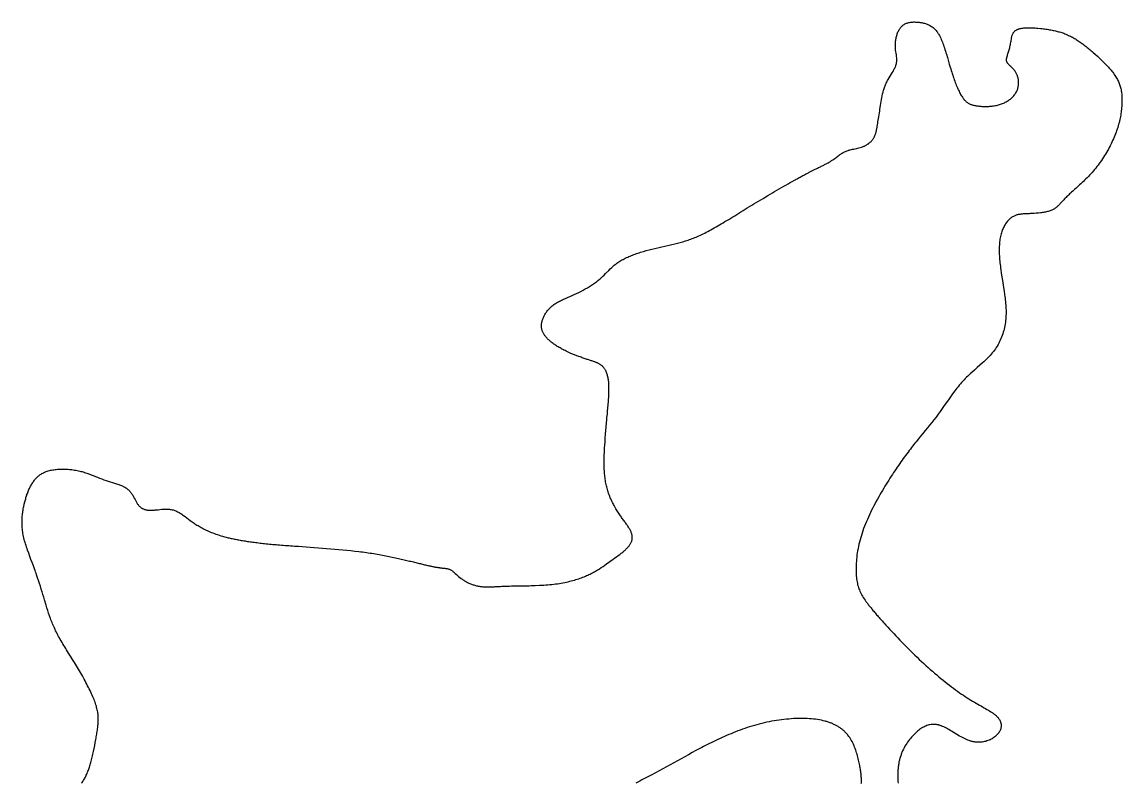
# Model space of a CAD drawing. Header units: millimetres. Extents: x -337 to 2244, y 515 to 3841.
# Drawn here: x -253 to 2151, y 2178 to 3841 of the extents above; entities that cross this region are included whole.
import ezdxf

# ---------------------------------------------------------------- set-up
doc = ezdxf.new("R2010")
doc.units = ezdxf.units.MM
doc.layers.add('194', color=7, linetype='Continuous')

msp = doc.modelspace()

# ---------------------------------------------------------------- linework, layer by layer
at = {"layer": '194', "elevation": 194}
for points in [[(-122.7, 2177.6), (-121.3, 2179.4), (-119.9, 2181.3), (-118.6, 2183.2), (-117.4, 2185.1), (-116.2, 2187.1), (-115.1, 2189), (-114, 2191), (-113, 2193), (-112, 2195), (-111, 2197.1), (-110.1, 2199.2), (-109.2, 2201.4), (-108.4, 2203.6), (-107.5, 2205.8), (-106.7, 2208.1), (-105.9, 2210.5), (-105.2, 2212.9), (-104.4, 2215.4), (-103.7, 2217.9), (-102.9, 2220.5), (-102.2, 2223.2), (-101.5, 2226), (-100.7, 2228.9), (-100, 2231.8), (-99.3, 2234.8), (-98.5, 2237.8), (-97.8, 2240.9), (-96.4, 2247.2), (-95.1, 2253.5), (-93.7, 2260), (-92.5, 2266.4), (-91.3, 2272.8), (-90.7, 2275.9), (-90.2, 2279), (-89.7, 2282.1), (-89.2, 2285.1), (-88.7, 2288), (-88.3, 2290.9), (-87.9, 2293.8), (-87.5, 2296.5), (-87.2, 2299.2), (-86.8, 2301.8), (-86.6, 2304.3), (-86.3, 2306.8), (-86.1, 2309.3), (-86, 2311.7), (-85.9, 2314.1), (-85.8, 2316.5), (-85.8, 2318.9), (-85.9, 2321.2), (-86, 2323.6), (-86.2, 2325.9), (-86.4, 2328.3), (-86.8, 2330.7), (-87.1, 2333.1), (-87.6, 2335.6), (-88.1, 2338.1), (-88.7, 2340.6), (-89.4, 2343.2), (-90.1, 2345.9), (-91, 2348.7), (-91.9, 2351.5), (-92.9, 2354.4), (-94, 2357.4), (-95.2, 2360.4), (-96.5, 2363.6), (-97.8, 2366.7), (-99.3, 2370), (-100.7, 2373.3), (-102.3, 2376.7), (-103.9, 2380.1), (-105.6, 2383.6), (-107.3, 2387.1), (-109.1, 2390.6), (-110.9, 2394.2), (-112.8, 2397.7), (-114.7, 2401.4), (-116.7, 2405), (-120.7, 2412.3), (-124.9, 2419.6), (-129.1, 2426.8), (-133.4, 2434), (-137.8, 2441.2), (-142.1, 2448.2), (-146.5, 2455.2), (-150.8, 2462), (-155, 2468.8), (-157.1, 2472.2), (-159.2, 2475.5), (-161.2, 2478.9), (-163.2, 2482.2), (-165.1, 2485.4), (-167, 2488.7), (-168.9, 2491.9), (-170.7, 2495.1), (-172.5, 2498.3), (-174.2, 2501.5), (-175.8, 2504.6), (-177.4, 2507.7), (-179, 2510.8), (-180.4, 2513.9), (-181.8, 2516.9), (-183.2, 2520), (-184.5, 2523), (-185.7, 2525.9), (-186.9, 2528.9), (-188.1, 2531.9), (-189.2, 2534.8), (-190.3, 2537.8), (-192.4, 2543.6), (-194.3, 2549.4), (-196.2, 2555.2), (-198, 2561), (-199.8, 2566.8), (-203.2, 2578.4), (-205, 2584.3), (-206.7, 2590.2), (-208.5, 2596.1), (-210.4, 2602.1), (-212.3, 2608.2), (-214.3, 2614.3), (-216.3, 2620.5), (-218.4, 2626.8), (-220.6, 2633.2), (-221.7, 2636.4), (-222.9, 2639.7), (-224, 2642.9), (-225.2, 2646.2), (-227.7, 2652.9), (-230.3, 2659.7), (-232.9, 2666.5), (-235.4, 2673.4), (-237.9, 2680.2), (-240.3, 2687.1), (-241.5, 2690.5), (-242.6, 2693.9), (-243.7, 2697.3), (-244.8, 2700.7), (-245.8, 2704), (-246.7, 2707.3), (-247.6, 2710.6), (-248.4, 2713.9), (-249.1, 2717.2), (-249.8, 2720.4), (-250.4, 2723.5), (-250.9, 2726.7), (-251.3, 2729.7), (-251.7, 2732.8), (-252, 2735.8), (-252.2, 2738.8), (-252.4, 2741.7), (-252.5, 2744.7), (-252.5, 2747.5), (-252.5, 2750.4), (-252.4, 2753.2), (-252.3, 2756), (-252.1, 2758.8), (-251.9, 2761.5), (-251.6, 2764.2), (-251.3, 2766.9), (-251, 2769.5), (-250.6, 2772.1), (-250.1, 2774.7), (-249.7, 2777.3), (-249.2, 2779.9), (-248.7, 2782.4), (-247.6, 2787.4), (-246.4, 2792.3), (-245.2, 2797.1), (-244.5, 2799.5), (-243.8, 2801.8), (-243.1, 2804.1), (-242.3, 2806.4), (-241.6, 2808.6), (-240.8, 2810.9), (-240, 2813.1), (-239.1, 2815.2), (-238.3, 2817.3), (-237.4, 2819.4), (-236.4, 2821.5), (-235.5, 2823.5), (-234.5, 2825.4), (-233.5, 2827.4), (-232.5, 2829.3), (-231.4, 2831.1), (-230.3, 2832.9), (-229.2, 2834.7), (-228, 2836.4), (-226.8, 2838), (-225.5, 2839.7), (-224.3, 2841.2), (-223, 2842.8), (-221.6, 2844.2), (-220.2, 2845.7), (-218.8, 2847), (-217.3, 2848.4), (-215.7, 2849.7), (-214.1, 2850.9), (-212.5, 2852.1), (-210.8, 2853.2), (-209.1, 2854.3), (-207.2, 2855.3), (-205.4, 2856.2), (-203.4, 2857.2), (-201.4, 2858), (-199.4, 2858.8), (-197.2, 2859.6), (-195, 2860.3), (-192.8, 2860.9), (-190.4, 2861.5), (-188, 2862), (-185.5, 2862.5), (-182.9, 2862.9), (-180.3, 2863.2), (-177.6, 2863.5), (-174.9, 2863.8), (-172.2, 2864), (-169.3, 2864.1), (-166.5, 2864.2), (-163.7, 2864.2), (-160.8, 2864.2), (-157.9, 2864.1), (-155, 2864), (-152, 2863.8), (-149.1, 2863.6), (-146.2, 2863.3), (-143.3, 2863), (-140.4, 2862.6), (-137.6, 2862.2), (-134.7, 2861.7), (-131.9, 2861.2), (-129.2, 2860.6), (-126.5, 2860), (-123.8, 2859.3), (-121.2, 2858.6), (-118.6, 2857.9), (-116, 2857.1), (-113.5, 2856.3), (-111, 2855.5), (-108.6, 2854.6), (-106.2, 2853.8), (-101.4, 2851.9), (-96.7, 2850.1), (-92.1, 2848.2), (-87.5, 2846.3), (-82.9, 2844.4), (-78.3, 2842.6), (-73.7, 2840.9), (-69, 2839.3), (-64.3, 2837.8), (-59.6, 2836.3), (-54.9, 2834.9), (-50.3, 2833.5), (-45.7, 2832.1), (-43.5, 2831.3), (-41.3, 2830.6), (-39.2, 2829.8), (-37.1, 2829), (-35.1, 2828.2), (-33.1, 2827.3), (-31.2, 2826.4), (-29.3, 2825.4), (-27.5, 2824.4), (-25.8, 2823.4), (-24.1, 2822.2), (-22.6, 2821.1), (-21.1, 2819.8), (-19.7, 2818.6), (-18.4, 2817.2), (-17.1, 2815.8), (-15.9, 2814.4), (-14.8, 2813), (-13.7, 2811.5), (-12.7, 2810), (-11.7, 2808.4), (-10.7, 2806.9), (-9, 2803.8), (-7.3, 2800.7), (-5.6, 2797.6), (-4, 2794.7), (-3.2, 2793.2), (-2.4, 2791.8), (-1.6, 2790.5), (-0.8, 2789.2), (0.1, 2787.9), (1, 2786.7), (1.9, 2785.6), (2.9, 2784.5), (3.8, 2783.4), (4.8, 2782.4), (5.9, 2781.5), (6.9, 2780.6), (8, 2779.8), (9.2, 2779), (10.4, 2778.3), (11.6, 2777.7), (12.8, 2777.1), (14.1, 2776.5), (15.4, 2776), (16.8, 2775.6), (18.2, 2775.2), (19.7, 2774.9), (21.1, 2774.6), (22.7, 2774.4), (24.3, 2774.2), (25.9, 2774.1), (27.6, 2774.1), (29.3, 2774.1), (31.1, 2774.2), (32.9, 2774.3), (34.8, 2774.4), (36.7, 2774.6), (38.7, 2774.8), (40.6, 2775), (44.7, 2775.4), (48.8, 2775.9), (53, 2776.3), (57.2, 2776.6), (59.3, 2776.7), (61.4, 2776.8), (63.5, 2776.8), (65.6, 2776.7), (67.6, 2776.6), (69.7, 2776.4), (71.7, 2776.2), (73.7, 2775.8), (75.7, 2775.4), (77.7, 2774.8), (79.6, 2774.2), (81.6, 2773.5), (83.5, 2772.8), (85.3, 2771.9), (87.2, 2771), (89.1, 2770.1), (90.9, 2769), (92.8, 2767.9), (94.6, 2766.8), (96.4, 2765.6), (98.3, 2764.4), (100.1, 2763.1), (103.8, 2760.5), (107.5, 2757.7), (111.3, 2754.9), (115.2, 2752), (119.2, 2749.1), (121.2, 2747.7), (123.3, 2746.2), (125.4, 2744.8), (127.6, 2743.4), (129.8, 2742), (132, 2740.6), (134.3, 2739.2), (136.7, 2737.8), (139.1, 2736.4), (141.6, 2735), (144.1, 2733.7), (146.8, 2732.3), (149.5, 2731), (152.3, 2729.7), (155.2, 2728.4), (158.2, 2727.1), (161.2, 2725.8), (164.4, 2724.6), (167.7, 2723.3), (171.1, 2722.1), (174.5, 2720.9), (178.2, 2719.8), (181.9, 2718.6), (185.7, 2717.5), (189.7, 2716.4), (193.8, 2715.3), (195.9, 2714.8), (198.1, 2714.3), (200.2, 2713.8), (202.4, 2713.3), (204.7, 2712.7), (207, 2712.2), (209.3, 2711.7), (211.6, 2711.3), (214, 2710.8), (216.5, 2710.3), (219, 2709.8), (221.5, 2709.4), (224, 2708.9), (226.6, 2708.4), (229.3, 2708), (231.9, 2707.5), (234.7, 2707.1), (237.4, 2706.7), (240.2, 2706.2), (243.1, 2705.8), (246, 2705.4), (248.9, 2705), (251.9, 2704.6), (255, 2704.2), (258, 2703.8), (261.2, 2703.4), (264.3, 2703), (267.6, 2702.6), (270.9, 2702.2), (274.2, 2701.9), (277.6, 2701.5), (281, 2701.1), (284.5, 2700.8), (288, 2700.4), (291.6, 2700.1), (295.2, 2699.7), (298.9, 2699.4), (302.6, 2699.1), (306.4, 2698.7), (310.3, 2698.4), (314.2, 2698.1), (318.1, 2697.8), (322.1, 2697.5), (326.2, 2697.2), (330.2, 2696.9), (334.4, 2696.6), (338.5, 2696.3), (342.7, 2696), (351.2, 2695.4), (359.8, 2694.8), (368.5, 2694.2), (377.3, 2693.6), (386.1, 2692.9), (395, 2692.3), (412.9, 2690.9), (421.9, 2690.2), (430.9, 2689.5), (439.8, 2688.7), (448.6, 2687.9), (457.4, 2687), (466.2, 2686.1), (474.8, 2685.1), (483.3, 2684.1), (487.5, 2683.6), (491.7, 2683), (495.8, 2682.5), (499.9, 2681.9), (504, 2681.3), (508, 2680.7), (512, 2680.1), (515.9, 2679.5), (519.8, 2678.8), (523.7, 2678.2), (527.5, 2677.5), (531.2, 2676.8), (535, 2676.1), (538.6, 2675.4), (542.3, 2674.7), (545.9, 2674), (549.4, 2673.3), (552.9, 2672.6), (556.4, 2671.9), (559.8, 2671.2), (563.2, 2670.4), (566.5, 2669.7), (569.7, 2669), (573, 2668.3), (576.1, 2667.5), (579.3, 2666.8), (582.3, 2666.1), (585.4, 2665.4), (588.4, 2664.7), (591.3, 2664), (594.2, 2663.3), (597, 2662.6), (599.8, 2661.9), (602.5, 2661.2), (605.2, 2660.6), (607.8, 2659.9), (610.4, 2659.3), (612.9, 2658.7), (615.4, 2658.1), (617.8, 2657.5), (620.1, 2656.9), (622.4, 2656.3), (624.7, 2655.8), (626.9, 2655.2), (629, 2654.7), (631.1, 2654.2), (633.1, 2653.8), (635.1, 2653.3), (637, 2652.9), (638.9, 2652.5), (640.7, 2652.1), (642.4, 2651.7), (644.1, 2651.4), (645.8, 2651.1), (647.4, 2650.8), (648.9, 2650.5), (650.4, 2650.2), (651.8, 2650), (653.2, 2649.8), (654.6, 2649.5), (655.9, 2649.3), (657.1, 2649.2), (658.3, 2649), (659.5, 2648.8), (660.7, 2648.7), (661.8, 2648.5), (662.8, 2648.4), (663.9, 2648.3), (665.8, 2648), (667.7, 2647.8), (669.4, 2647.6), (671, 2647.4), (672.5, 2647.2), (673.9, 2647), (675.2, 2646.8), (676.5, 2646.6), (677.7, 2646.3), (678.9, 2646), (680, 2645.7), (681.1, 2645.3), (682.2, 2644.8), (683.3, 2644.3), (684.4, 2643.7), (685.4, 2643.1), (686.5, 2642.4), (687.6, 2641.6), (688.7, 2640.8), (689.8, 2639.9), (690.9, 2639), (692, 2638.1), (694.2, 2636.1), (696.6, 2634), (699, 2631.9), (701.4, 2629.7), (704, 2627.5), (706.7, 2625.3), (708.1, 2624.3), (709.6, 2623.2), (711, 2622.2), (712.5, 2621.2), (714.1, 2620.2), (715.7, 2619.3), (717.3, 2618.4), (718.9, 2617.5), (720.6, 2616.6), (722.3, 2615.8), (724, 2615), (725.7, 2614.2), (727.5, 2613.5), (729.3, 2612.8), (731.1, 2612.1), (733, 2611.5), (734.9, 2610.9), (736.7, 2610.4), (738.6, 2609.9), (740.6, 2609.4), (742.5, 2608.9), (744.4, 2608.5), (746.4, 2608.2), (748.4, 2607.9), (750.4, 2607.6), (752.4, 2607.4), (754.4, 2607.2), (756.4, 2607), (758.4, 2606.9), (760.5, 2606.8), (762.6, 2606.8), (764.8, 2606.8), (767, 2606.8), (769.2, 2606.8), (771.6, 2606.9), (773.9, 2607), (776.4, 2607.1), (778.9, 2607.2), (781.5, 2607.3), (784.1, 2607.4), (786.9, 2607.6), (789.8, 2607.7), (792.7, 2607.8), (795.8, 2608), (799, 2608.1), (802.3, 2608.2), (805.7, 2608.4), (809.2, 2608.5), (812.9, 2608.6), (816.7, 2608.7), (820.6, 2608.8), (824.7, 2608.8), (828.8, 2608.9), (833, 2609), (837.3, 2609), (841.7, 2609.1), (846.2, 2609.2), (850.6, 2609.3), (855.2, 2609.4), (859.7, 2609.5), (868.9, 2609.8), (878.1, 2610.2), (882.7, 2610.5), (887.2, 2610.7), (891.7, 2611), (896.2, 2611.4), (900.6, 2611.8), (905, 2612.2), (909.2, 2612.6), (913.4, 2613.2), (917.5, 2613.7), (921.6, 2614.3), (925.5, 2615), (929.4, 2615.7), (933.1, 2616.4), (936.9, 2617.2), (940.5, 2618), (944, 2618.9), (947.5, 2619.7), (950.9, 2620.6), (954.2, 2621.6), (957.5, 2622.6), (960.6, 2623.6), (963.8, 2624.6), (966.8, 2625.7), (969.8, 2626.8), (972.7, 2627.9), (975.5, 2629), (978.3, 2630.1), (981, 2631.3), (983.6, 2632.5), (986.2, 2633.7), (988.7, 2634.9), (991.2, 2636.1), (993.6, 2637.4), (995.9, 2638.6), (998.2, 2639.9), (1000.4, 2641.1), (1002.6, 2642.4), (1004.8, 2643.7), (1006.9, 2645), (1009, 2646.3), (1013.1, 2648.9), (1017, 2651.6), (1020.8, 2654.2), (1024.6, 2656.9), (1032, 2662.1), (1039.3, 2667.4), (1043, 2669.9), (1046.5, 2672.5), (1050, 2675.1), (1053.4, 2677.6), (1056.7, 2680.2), (1058.3, 2681.4), (1059.9, 2682.7), (1061.4, 2684), (1062.9, 2685.2), (1064.3, 2686.5), (1065.7, 2687.7), (1067, 2689), (1068.3, 2690.3), (1069.5, 2691.5), (1070.7, 2692.8), (1071.8, 2694), (1072.9, 2695.3), (1073.9, 2696.6), (1074.8, 2697.8), (1075.7, 2699.1), (1076.5, 2700.4), (1077.2, 2701.6), (1077.9, 2702.9), (1078.5, 2704.2), (1079, 2705.5), (1079.5, 2706.7), (1079.9, 2708), (1080.2, 2709.3), (1080.5, 2710.6), (1080.7, 2712), (1080.8, 2713.3), (1080.9, 2714.6), (1080.9, 2715.9), (1080.8, 2717.3), (1080.6, 2718.6), (1080.4, 2720), (1080.1, 2721.4), (1079.7, 2722.8), (1079.3, 2724.2), (1078.7, 2725.6), (1078.1, 2727), (1077.5, 2728.5), (1076.8, 2729.9), (1076, 2731.4), (1075.1, 2732.9), (1074.2, 2734.4), (1073.3, 2735.9), (1072.3, 2737.5), (1071.2, 2739.1), (1070.2, 2740.7), (1069, 2742.3), (1067.9, 2744), (1066.7, 2745.7), (1065.4, 2747.4), (1064.2, 2749.2), (1062.9, 2750.9), (1061.6, 2752.8), (1060.3, 2754.6), (1058.9, 2756.5), (1057.6, 2758.4), (1056.2, 2760.4), (1054.9, 2762.4), (1053.5, 2764.4), (1052.1, 2766.5), (1050.7, 2768.6), (1049.3, 2770.8), (1048, 2773), (1045.2, 2777.4), (1042.6, 2782), (1041.3, 2784.4), (1040, 2786.7), (1038.7, 2789.1), (1037.5, 2791.5), (1036.3, 2794), (1035.1, 2796.5), (1033.9, 2799), (1032.8, 2801.5), (1031.8, 2804), (1030.7, 2806.6), (1029.8, 2809.2), (1028.8, 2811.8), (1027.9, 2814.4), (1027.1, 2817), (1026.3, 2819.7), (1025.6, 2822.4), (1024.9, 2825.1), (1024.2, 2827.8), (1023.6, 2830.6), (1023.1, 2833.4), (1022.5, 2836.3), (1022.1, 2839.1), (1021.6, 2842.1), (1021.3, 2845), (1020.9, 2848), (1020.6, 2851.1), (1020.3, 2854.2), (1020.1, 2857.3), (1019.9, 2860.5), (1019.7, 2863.8), (1019.6, 2867.1), (1019.5, 2870.5), (1019.5, 2873.9), (1019.4, 2877.4), (1019.4, 2881), (1019.5, 2884.6), (1019.5, 2888.3), (1019.6, 2892), (1019.7, 2895.9), (1019.9, 2899.7), (1020, 2903.6), (1020.2, 2907.6), (1020.4, 2911.6), (1020.6, 2915.6), (1021.2, 2923.7), (1021.7, 2931.9), (1022.3, 2940.2), (1023, 2948.4), (1023.7, 2956.6), (1024.4, 2964.8), (1025.2, 2972.8), (1025.5, 2976.7), (1025.9, 2980.7), (1026.3, 2984.5), (1026.6, 2988.4), (1027, 2992.2), (1027.3, 2995.9), (1027.6, 2999.6), (1027.9, 3003.2), (1028.2, 3006.8), (1028.5, 3010.3), (1028.8, 3013.8), (1029, 3017.2), (1029.2, 3020.5), (1029.4, 3023.8), (1029.6, 3027), (1029.7, 3030.2), (1029.8, 3033.2), (1029.9, 3036.2), (1029.9, 3039.2), (1029.9, 3042), (1029.9, 3044.8), (1029.8, 3047.5), (1029.6, 3050.1), (1029.5, 3052.6), (1029.2, 3055), (1029, 3057.4), (1028.7, 3059.6), (1028.3, 3061.8), (1027.9, 3063.9), (1027.5, 3066), (1027, 3067.9), (1026.5, 3069.8), (1026, 3071.6), (1025.4, 3073.3), (1024.8, 3075), (1024.1, 3076.6), (1023.4, 3078.1), (1022.7, 3079.6), (1021.9, 3081), (1021.1, 3082.3), (1020.3, 3083.6), (1019.5, 3084.8), (1018.6, 3085.9), (1017.7, 3087), (1016.7, 3088), (1015.8, 3089), (1014.8, 3089.9), (1013.8, 3090.7), (1012.8, 3091.6), (1011.7, 3092.3), (1010.6, 3093.1), (1009.4, 3093.8), (1008.3, 3094.4), (1007.1, 3095.1), (1005.8, 3095.7), (1004.6, 3096.2), (1003.2, 3096.8), (1001.9, 3097.4), (1000.5, 3097.9), (999, 3098.4), (997.5, 3099), (996, 3099.5), (994.4, 3100), (992.7, 3100.5), (991, 3101.1), (989.3, 3101.6), (987.5, 3102.2), (985.6, 3102.8), (983.7, 3103.4), (981.7, 3104.1), (979.7, 3104.8), (977.6, 3105.5), (975.5, 3106.2), (973.3, 3106.9), (971.1, 3107.7), (968.8, 3108.5), (966.6, 3109.3), (964.3, 3110.2), (959.6, 3111.9), (954.9, 3113.8), (950.1, 3115.7), (945.4, 3117.8), (940.7, 3119.8), (936.1, 3122), (933.8, 3123.1), (931.6, 3124.2), (929.4, 3125.4), (927.2, 3126.5), (925.1, 3127.7), (923, 3128.9), (920.9, 3130.1), (918.9, 3131.3), (916.9, 3132.5), (915, 3133.7), (913.1, 3135), (911.3, 3136.2), (909.5, 3137.5), (907.8, 3138.8), (906.1, 3140), (904.4, 3141.3), (902.8, 3142.6), (901.3, 3143.9), (899.8, 3145.2), (898.4, 3146.5), (897, 3147.8), (895.7, 3149.1), (894.5, 3150.4), (893.3, 3151.7), (892.1, 3153), (891.1, 3154.4), (890, 3155.7), (889.1, 3157), (888.2, 3158.3), (887.4, 3159.6), (886.6, 3161), (885.9, 3162.3), (885.3, 3163.6), (884.7, 3165), (884.2, 3166.4), (883.8, 3167.7), (883.4, 3169.1), (883, 3170.5), (882.8, 3171.9), (882.6, 3173.4), (882.5, 3174.8), (882.4, 3176.3), (882.4, 3177.8), (882.5, 3179.3), (882.6, 3180.8), (882.8, 3182.4), (883, 3183.9), (883.3, 3185.5), (883.7, 3187.2), (884.2, 3188.8), (884.7, 3190.5), (885.2, 3192.1), (885.9, 3193.8), (886.6, 3195.5), (887.3, 3197.2), (888.1, 3198.9), (889, 3200.6), (890, 3202.3), (891, 3204), (892.1, 3205.7), (893.2, 3207.4), (894.4, 3209), (895.6, 3210.6), (897, 3212.2), (898.3, 3213.8), (899.8, 3215.4), (901.3, 3216.9), (902.8, 3218.4), (904.5, 3219.8), (906.1, 3221.2), (907.9, 3222.6), (909.7, 3223.9), (911.5, 3225.1), (913.4, 3226.4), (915.4, 3227.6), (917.4, 3228.8), (919.4, 3229.9), (921.5, 3231), (923.7, 3232.1), (925.8, 3233.2), (928, 3234.2), (930.3, 3235.3), (934.9, 3237.3), (939.5, 3239.4), (944.3, 3241.5), (949.1, 3243.6), (953.9, 3245.7), (958.8, 3248), (963.7, 3250.3), (968.6, 3252.7), (973.4, 3255.3), (978.2, 3257.9), (982.9, 3260.6), (987.5, 3263.4), (989.8, 3264.8), (992, 3266.3), (994.2, 3267.7), (996.4, 3269.2), (998.5, 3270.7), (1000.6, 3272.3), (1002.7, 3273.8), (1004.7, 3275.4), (1006.7, 3276.9), (1008.6, 3278.5), (1010.5, 3280.2), (1012.3, 3281.8), (1014.1, 3283.4), (1015.9, 3285.1), (1019.3, 3288.4), (1022.6, 3291.7), (1029.2, 3298.4), (1032.6, 3301.7), (1036, 3305), (1037.8, 3306.6), (1039.6, 3308.2), (1041.5, 3309.7), (1043.4, 3311.3), (1045.3, 3312.8), (1047.3, 3314.3), (1049.4, 3315.7), (1051.5, 3317.2), (1053.7, 3318.6), (1056, 3320), (1058.3, 3321.3), (1060.7, 3322.6), (1063.1, 3323.9), (1065.6, 3325.2), (1068.2, 3326.4), (1070.8, 3327.6), (1073.4, 3328.8), (1076.1, 3329.9), (1078.9, 3331), (1081.6, 3332.1), (1084.5, 3333.2), (1087.3, 3334.3), (1090.2, 3335.3), (1093.1, 3336.3), (1096.1, 3337.2), (1099.1, 3338.2), (1105.1, 3340), (1111.2, 3341.7), (1117.4, 3343.3), (1123.6, 3344.9), (1129.8, 3346.4), (1142.4, 3349.2), (1154.9, 3352), (1161.1, 3353.4), (1167.3, 3354.8), (1173.4, 3356.3), (1179.4, 3357.8), (1185.3, 3359.4), (1191.1, 3361.1), (1196.9, 3362.8), (1199.8, 3363.8), (1202.7, 3364.7), (1205.6, 3365.8), (1208.5, 3366.8), (1211.5, 3367.9), (1214.4, 3369), (1217.4, 3370.2), (1220.4, 3371.5), (1223.4, 3372.7), (1226.4, 3374.1), (1229.5, 3375.5), (1232.7, 3377), (1235.9, 3378.5), (1239.1, 3380.1), (1242.4, 3381.8), (1245.8, 3383.5), (1249.2, 3385.4), (1252.7, 3387.3), (1256.3, 3389.2), (1260, 3391.3), (1263.7, 3393.4), (1267.5, 3395.6), (1271.3, 3397.9), (1275.2, 3400.2), (1279.2, 3402.6), (1283.3, 3405.1), (1287.4, 3407.6), (1291.6, 3410.1), (1295.9, 3412.8), (1300.2, 3415.4), (1304.6, 3418.1), (1309, 3420.9), (1313.5, 3423.7), (1318, 3426.5), (1322.7, 3429.3), (1327.3, 3432.2), (1332.1, 3435.1), (1336.8, 3438.1), (1341.7, 3441), (1346.5, 3444), (1351.5, 3447), (1356.5, 3450), (1366.5, 3456), (1376.7, 3462.1), (1386.8, 3468), (1391.8, 3471), (1396.9, 3473.9), (1401.8, 3476.8), (1406.8, 3479.6), (1411.7, 3482.4), (1416.5, 3485.1), (1421.2, 3487.8), (1425.9, 3490.4), (1430.4, 3493), (1434.9, 3495.5), (1437.1, 3496.7), (1439.2, 3497.9), (1441.3, 3499), (1443.4, 3500.2), (1445.5, 3501.3), (1447.5, 3502.4), (1449.5, 3503.5), (1451.5, 3504.6), (1453.4, 3505.6), (1455.3, 3506.6), (1457.1, 3507.6), (1458.9, 3508.6), (1460.7, 3509.5), (1462.4, 3510.4), (1464.1, 3511.3), (1465.7, 3512.1), (1467.3, 3513), (1468.9, 3513.8), (1470.4, 3514.6), (1471.9, 3515.3), (1473.4, 3516.1), (1474.8, 3516.8), (1476.2, 3517.5), (1477.6, 3518.2), (1478.9, 3518.9), (1480.2, 3519.5), (1482.7, 3520.8), (1485.1, 3521.9), (1487.4, 3523.1), (1489.6, 3524.1), (1491.7, 3525.2), (1493.7, 3526.1), (1495.6, 3527.1), (1497.5, 3528), (1499.2, 3528.8), (1500.9, 3529.7), (1502.5, 3530.5), (1504.1, 3531.3), (1505.6, 3532.1), (1507.1, 3532.9), (1508.5, 3533.7), (1511.2, 3535.2), (1513.8, 3536.8), (1516.3, 3538.4), (1518.7, 3540), (1520.9, 3541.6), (1523.1, 3543.1), (1525.2, 3544.7), (1527.1, 3546.2), (1529.1, 3547.6), (1530.9, 3549), (1532.7, 3550.3), (1534.4, 3551.6), (1536.1, 3552.8), (1537.8, 3553.9), (1539.5, 3555), (1541.2, 3556), (1542.9, 3556.9), (1544.6, 3557.8), (1546.4, 3558.6), (1548.3, 3559.4), (1550.3, 3560.1), (1552.4, 3560.8), (1553.5, 3561.2), (1554.7, 3561.5), (1555.8, 3561.8), (1557, 3562.1), (1559.5, 3562.7), (1562.1, 3563.3), (1564.8, 3563.8), (1567.6, 3564.4), (1570.3, 3565), (1573.2, 3565.7), (1576, 3566.4), (1578.7, 3567.1), (1581.5, 3567.9), (1584.1, 3568.8), (1585.4, 3569.3), (1586.7, 3569.8), (1587.9, 3570.4), (1589.1, 3570.9), (1590.3, 3571.5), (1591.5, 3572.1), (1592.7, 3572.8), (1593.8, 3573.4), (1594.9, 3574.1), (1595.9, 3574.8), (1596.9, 3575.5), (1597.9, 3576.3), (1598.9, 3577.1), (1599.9, 3577.9), (1600.8, 3578.7), (1601.7, 3579.5), (1602.5, 3580.4), (1603.4, 3581.3), (1604.2, 3582.2), (1604.9, 3583.1), (1605.7, 3584.1), (1606.4, 3585), (1607, 3586), (1607.7, 3587.1), (1608.3, 3588.1), (1608.9, 3589.2), (1609.4, 3590.2), (1609.9, 3591.3), (1610.4, 3592.5), (1610.9, 3593.6), (1611.8, 3596), (1612.6, 3598.5), (1613.3, 3601.1), (1614, 3603.8), (1614.6, 3606.7), (1614.9, 3608.1), (1615.2, 3609.7), (1615.5, 3611.2), (1615.8, 3612.8), (1616.1, 3614.4), (1616.4, 3616.1), (1616.7, 3617.8), (1616.9, 3619.5), (1617.2, 3621.3), (1617.5, 3623.1), (1618.1, 3626.8), (1618.7, 3630.6), (1619.4, 3634.5), (1620, 3638.5), (1620.6, 3642.6), (1621.3, 3646.7), (1621.9, 3650.9), (1623.2, 3659.3), (1624.6, 3667.7), (1625.3, 3671.8), (1626.1, 3676), (1626.9, 3680.1), (1627.8, 3684.2), (1628.8, 3688.2), (1629.9, 3692.2), (1630.5, 3694.2), (1631.1, 3696.2), (1631.8, 3698.2), (1632.5, 3700.2), (1633.3, 3702.1), (1634, 3704.1), (1634.9, 3706), (1635.7, 3707.9), (1636.7, 3709.9), (1637.6, 3711.8), (1638.6, 3713.6), (1639.7, 3715.5), (1641.8, 3719.2), (1644, 3722.9), (1646.2, 3726.5), (1648.4, 3730.1), (1650.5, 3733.6), (1651.5, 3735.4), (1652.4, 3737.1), (1653.3, 3738.8), (1654.2, 3740.5), (1655, 3742.2), (1655.7, 3743.9), (1656.4, 3745.6), (1656.9, 3747.2), (1657.4, 3748.9), (1657.8, 3750.5), (1658.2, 3752.1), (1658.4, 3753.7), (1658.6, 3755.3), (1658.7, 3756.9), (1658.7, 3758.5), (1658.7, 3760.1), (1658.6, 3761.6), (1658.5, 3763.2), (1658.1, 3766.4), (1657.7, 3769.7), (1657.2, 3773), (1656.7, 3776.4), (1656.2, 3780), (1656, 3781.8), (1655.8, 3783.6), (1655.7, 3785.5), (1655.6, 3787.4), (1655.6, 3789.3), (1655.6, 3791.3), (1655.6, 3793.3), (1655.8, 3795.4), (1655.9, 3797.4), (1656.1, 3799.5), (1656.4, 3801.6), (1656.7, 3803.7), (1657.1, 3805.7), (1657.5, 3807.8), (1658, 3809.8), (1658.6, 3811.9), (1659.2, 3813.9), (1659.8, 3815.8), (1660.5, 3817.7), (1661.3, 3819.6), (1662.1, 3821.4), (1663, 3823.2), (1664, 3824.9), (1665, 3826.5), (1666, 3828), (1667.2, 3829.5), (1668.3, 3830.9), (1669.6, 3832.1), (1670.9, 3833.3), (1672.2, 3834.4), (1673.6, 3835.4), (1675.1, 3836.3), (1676.6, 3837.2), (1678.2, 3837.9), (1679.8, 3838.6), (1681.4, 3839.2), (1683.1, 3839.7), (1684.8, 3840.1), (1686.6, 3840.5), (1688.3, 3840.8), (1690.1, 3841.1), (1692, 3841.3), (1693.8, 3841.4), (1695.7, 3841.5), (1697.6, 3841.5), (1699.6, 3841.4), (1701.5, 3841.4), (1703.4, 3841.2), (1705.4, 3841.1), (1707.4, 3840.9), (1709.3, 3840.6), (1711.3, 3840.3), (1713.3, 3840), (1715.2, 3839.6), (1717.2, 3839.1), (1719.1, 3838.6), (1721.1, 3838), (1723, 3837.4), (1724.9, 3836.7), (1726.8, 3835.9), (1728.7, 3835), (1730.6, 3834.1), (1732.4, 3833), (1734.2, 3831.8), (1736, 3830.6), (1737.8, 3829.2), (1739.5, 3827.8), (1741.2, 3826.2), (1742.9, 3824.5), (1744.5, 3822.7), (1746.1, 3820.8), (1746.8, 3819.7), (1747.6, 3818.7), (1748.4, 3817.6), (1749.1, 3816.5), (1749.8, 3815.3), (1750.5, 3814.1), (1751.9, 3811.6), (1753.3, 3809), (1754.6, 3806.3), (1755.9, 3803.5), (1757.1, 3800.6), (1758.3, 3797.5), (1759.5, 3794.4), (1760.7, 3791.2), (1761.8, 3788), (1762.9, 3784.7), (1764, 3781.3), (1765.1, 3777.8), (1766.1, 3774.4), (1767.2, 3770.9), (1769.2, 3763.7), (1773.3, 3749.4), (1775.4, 3742.4), (1776.5, 3738.9), (1777.5, 3735.4), (1778.6, 3732), (1779.7, 3728.6), (1780.8, 3725.2), (1781.9, 3721.9), (1783, 3718.7), (1784.2, 3715.5), (1785.3, 3712.4), (1786.4, 3709.3), (1787.6, 3706.3), (1788.7, 3703.4), (1789.9, 3700.6), (1791.1, 3697.8), (1792.2, 3695.2), (1793.4, 3692.6), (1794.6, 3690.1), (1795.8, 3687.7), (1797, 3685.4), (1798.2, 3683.2), (1799.4, 3681.1), (1800.6, 3679.1), (1801.9, 3677.2), (1803.1, 3675.5), (1804.3, 3673.9), (1805.5, 3672.3), (1806.8, 3670.9), (1808, 3669.6), (1809.3, 3668.3), (1810.6, 3667.2), (1811.9, 3666.1), (1813.3, 3665.2), (1814.7, 3664.3), (1816.1, 3663.5), (1817.5, 3662.7), (1818.9, 3662), (1820.4, 3661.4), (1822, 3660.8), (1823.6, 3660.3), (1825.2, 3659.9), (1826.8, 3659.4), (1828.6, 3659.1), (1830.3, 3658.7), (1832.1, 3658.4), (1834, 3658.2), (1835.9, 3657.9), (1837.9, 3657.7), (1840, 3657.5), (1842, 3657.3), (1844.2, 3657.1), (1846.3, 3657), (1848.5, 3656.9), (1850.8, 3656.9), (1853, 3656.9), (1855.3, 3656.9), (1857.6, 3656.9), (1860, 3657), (1862.3, 3657.2), (1864.6, 3657.4), (1867, 3657.6), (1869.3, 3657.9), (1871.7, 3658.3), (1874, 3658.7), (1876.3, 3659.1), (1878.6, 3659.6), (1880.9, 3660.2), (1883.1, 3660.8), (1885.3, 3661.5), (1887.5, 3662.3), (1889.6, 3663.1), (1891.8, 3664), (1893.8, 3664.9), (1895.8, 3666), (1897.8, 3667), (1899.7, 3668.1), (1901.6, 3669.3), (1903.4, 3670.5), (1905.1, 3671.8), (1906.8, 3673.1), (1908.4, 3674.5), (1910, 3675.9), (1911.5, 3677.4), (1912.9, 3678.9), (1914.3, 3680.4), (1915.6, 3681.9), (1916.8, 3683.5), (1917.9, 3685.2), (1919, 3686.8), (1919.9, 3688.5), (1920.8, 3690.3), (1921.6, 3692), (1922.3, 3693.8), (1922.9, 3695.5), (1923.4, 3697.4), (1923.8, 3699.2), (1924.2, 3701), (1924.5, 3702.8), (1924.6, 3704.6), (1924.8, 3706.5), (1924.8, 3708.3), (1924.8, 3710.1), (1924.7, 3711.9), (1924.5, 3713.7), (1924.3, 3715.5), (1924, 3717.2), (1923.6, 3718.9), (1923.2, 3720.6), (1922.7, 3722.3), (1922.2, 3723.9), (1921.6, 3725.5), (1920.9, 3727), (1920.3, 3728.5), (1919.5, 3729.9), (1918.8, 3731.3), (1918, 3732.6), (1917.1, 3733.9), (1916.2, 3735.1), (1915.3, 3736.3), (1914.4, 3737.4), (1913.5, 3738.5), (1912.5, 3739.5), (1911.6, 3740.5), (1909.6, 3742.4), (1907.8, 3744.2), (1905.9, 3745.9), (1905.1, 3746.7), (1904.2, 3747.5), (1903.5, 3748.3), (1902.7, 3749), (1902, 3749.8), (1901.3, 3750.6), (1900.8, 3751.4), (1900.2, 3752.2), (1899.8, 3753), (1899.4, 3753.8), (1899.1, 3754.6), (1898.8, 3755.4), (1898.6, 3756.2), (1898.5, 3757.1), (1898.4, 3757.9), (1898.4, 3758.8), (1898.4, 3759.7), (1898.5, 3760.6), (1898.6, 3761.5), (1898.8, 3762.4), (1899.2, 3764.2), (1899.7, 3766.1), (1900.3, 3768.1), (1900.9, 3770.1), (1901.6, 3772.1), (1902.3, 3774.2), (1903, 3776.3), (1903.6, 3778.5), (1904.2, 3780.7), (1904.8, 3782.9), (1905.3, 3785.2), (1905.8, 3787.5), (1906.4, 3789.9), (1906.8, 3792.4), (1907.3, 3794.8), (1907.8, 3797.3), (1908.2, 3799.9), (1909, 3805.1), (1909.5, 3807.8), (1909.8, 3809.1), (1910.2, 3810.4), (1910.5, 3811.6), (1911, 3812.9), (1911.4, 3814.1), (1912, 3815.3), (1912.6, 3816.5), (1913.2, 3817.7), (1914, 3818.8), (1914.8, 3819.8), (1915.8, 3820.9), (1916.8, 3821.8), (1918, 3822.7), (1919.2, 3823.6), (1920.6, 3824.4), (1921.3, 3824.8), (1922.1, 3825.2), (1922.9, 3825.5), (1923.7, 3825.8), (1924.6, 3826.1), (1925.5, 3826.4), (1926.4, 3826.7), (1927.4, 3827), (1928.4, 3827.2), (1929.5, 3827.4), (1931.6, 3827.8), (1933.9, 3828.2), (1936.3, 3828.4), (1938.8, 3828.6), (1941.3, 3828.8), (1944, 3828.9), (1946.7, 3828.9), (1949.5, 3828.9), (1952.3, 3828.9), (1955.2, 3828.8), (1958.1, 3828.6), (1961.1, 3828.4), (1964, 3828.2), (1967, 3828), (1972.9, 3827.4), (1975.8, 3827), (1978.7, 3826.7), (1981.6, 3826.3), (1984.4, 3825.9), (1987.2, 3825.5), (1989.9, 3825), (1992.6, 3824.6), (1995.2, 3824.1), (1997.8, 3823.6), (2000.3, 3823.1), (2002.8, 3822.6), (2005.2, 3822.1), (2007.6, 3821.5), (2009.9, 3820.9), (2012.2, 3820.3), (2014.5, 3819.6), (2016.8, 3818.9), (2019, 3818.2), (2021.2, 3817.5), (2023.4, 3816.7), (2025.5, 3815.9), (2027.7, 3815), (2029.8, 3814.1), (2031.9, 3813.2), (2034.1, 3812.2), (2036.2, 3811.2), (2038.3, 3810.2), (2040.4, 3809.1), (2042.5, 3808), (2044.6, 3806.8), (2046.7, 3805.6), (2048.8, 3804.3), (2050.9, 3803), (2053, 3801.6), (2055.1, 3800.3), (2057.2, 3798.8), (2059.3, 3797.4), (2061.5, 3795.9), (2063.6, 3794.3), (2065.7, 3792.7), (2067.9, 3791.1), (2070.1, 3789.4), (2072.2, 3787.8), (2074.4, 3786), (2076.6, 3784.3), (2078.8, 3782.4), (2081, 3780.6), (2083.2, 3778.7), (2085.5, 3776.8), (2087.7, 3774.9), (2092.3, 3770.9), (2096.9, 3766.8), (2101.4, 3762.6), (2106, 3758.3), (2110.4, 3753.9), (2114.8, 3749.5), (2116.9, 3747.3), (2119, 3745), (2121, 3742.8), (2123, 3740.5), (2125, 3738.3), (2126.9, 3736), (2128.7, 3733.8), (2130.4, 3731.5), (2132.1, 3729.3), (2133.7, 3727), (2135.3, 3724.8), (2136.7, 3722.6), (2138.1, 3720.4), (2139.4, 3718.2), (2140.6, 3716), (2141.7, 3713.8), (2142.8, 3711.6), (2143.7, 3709.4), (2144.6, 3707.1), (2145.5, 3704.9), (2146.2, 3702.7), (2146.9, 3700.4), (2147.6, 3698.1), (2148.1, 3695.8), (2148.6, 3693.5), (2149.1, 3691.1), (2149.5, 3688.7), (2149.8, 3686.3), (2150.1, 3683.8), (2150.3, 3681.3), (2150.5, 3678.8), (2150.6, 3676.2), (2150.7, 3673.6), (2150.7, 3670.9), (2150.7, 3668.1), (2150.6, 3665.3), (2150.5, 3662.5), (2150.4, 3659.6), (2150.2, 3656.6), (2149.9, 3653.6), (2149.6, 3650.6), (2149.2, 3647.5), (2148.8, 3644.4), (2148.3, 3641.2), (2147.8, 3638), (2147.2, 3634.7), (2146.6, 3631.4), (2145.8, 3628.1), (2145.1, 3624.7), (2144.2, 3621.3), (2143.3, 3617.9), (2142.3, 3614.4), (2141.3, 3610.9), (2140.1, 3607.4), (2138.9, 3603.9), (2137.7, 3600.3), (2136.3, 3596.7), (2134.9, 3593.1), (2133.4, 3589.4), (2131.8, 3585.8), (2130.2, 3582.1), (2128.5, 3578.5), (2126.7, 3574.8), (2124.9, 3571.1), (2123, 3567.5), (2121, 3563.8), (2119, 3560.2), (2116.9, 3556.5), (2114.7, 3552.9), (2112.6, 3549.3), (2110.3, 3545.8), (2108, 3542.3), (2105.7, 3538.8), (2103.3, 3535.3), (2100.8, 3531.9), (2098.3, 3528.6), (2095.8, 3525.3), (2093.3, 3522), (2090.7, 3518.8), (2088, 3515.7), (2085.4, 3512.6), (2082.7, 3509.6), (2080, 3506.7), (2077.3, 3503.8), (2074.5, 3501), (2071.8, 3498.3), (2069, 3495.6), (2066.3, 3492.9), (2063.6, 3490.4), (2060.9, 3487.8), (2058.2, 3485.4), (2055.6, 3483), (2053, 3480.6), (2050.4, 3478.3), (2047.9, 3476.1), (2045.5, 3473.9), (2043.1, 3471.8), (2040.7, 3469.7), (2038.5, 3467.6), (2036.3, 3465.6), (2034.2, 3463.7), (2032.2, 3461.8), (2030.3, 3459.9), (2028.4, 3458.1), (2026.7, 3456.3), (2025.1, 3454.6), (2023.5, 3452.9), (2022, 3451.3), (2020.5, 3449.7), (2019.1, 3448.2), (2017.8, 3446.7), (2016.4, 3445.2), (2015.1, 3443.8), (2013.9, 3442.5), (2012.6, 3441.2), (2011.3, 3439.9), (2010.1, 3438.7), (2008.8, 3437.5), (2007.5, 3436.4), (2006.2, 3435.3), (2004.8, 3434.3), (2003.4, 3433.4), (2001.9, 3432.4), (2000.4, 3431.6), (1998.8, 3430.8), (1997.1, 3430), (1995.4, 3429.3), (1993.6, 3428.6), (1991.7, 3428), (1989.7, 3427.4), (1987.7, 3426.9), (1985.7, 3426.4), (1983.6, 3426), (1981.4, 3425.5), (1979.3, 3425.2), (1977.1, 3424.8), (1974.8, 3424.5), (1972.6, 3424.2), (1968, 3423.7), (1963.5, 3423.4), (1959, 3423), (1954.5, 3422.8), (1952.3, 3422.7), (1950.2, 3422.6), (1948.1, 3422.5), (1946, 3422.4), (1944, 3422.4), (1942.1, 3422.3), (1940.1, 3422.2), (1938.2, 3422.1), (1936.4, 3422), (1934.5, 3421.8), (1932.7, 3421.7), (1931, 3421.5), (1929.2, 3421.3), (1927.5, 3421), (1925.9, 3420.7), (1924.2, 3420.4), (1922.6, 3420), (1921, 3419.6), (1919.4, 3419.1), (1917.8, 3418.5), (1916.3, 3417.9), (1914.8, 3417.2), (1913.3, 3416.4), (1911.8, 3415.6), (1910.3, 3414.7), (1908.8, 3413.7), (1907.4, 3412.6), (1905.9, 3411.4), (1904.5, 3410.1), (1903.1, 3408.7), (1901.7, 3407.3), (1900.4, 3405.8), (1899.1, 3404.1), (1897.8, 3402.4), (1896.5, 3400.6), (1895.3, 3398.8), (1894.1, 3396.8), (1893, 3394.8), (1891.9, 3392.6), (1890.8, 3390.4), (1889.8, 3388.1), (1888.9, 3385.8), (1888, 3383.3), (1887.2, 3380.7), (1886.4, 3378.1), (1885.7, 3375.4), (1885.1, 3372.6), (1884.5, 3369.8), (1884, 3366.8), (1883.6, 3363.8), (1883.3, 3360.7), (1883, 3357.5), (1882.8, 3354.3), (1882.6, 3351), (1882.5, 3347.6), (1882.5, 3344.2), (1882.5, 3340.7), (1882.6, 3337.1), (1882.7, 3333.6), (1882.9, 3330), (1883.1, 3326.3), (1883.4, 3322.6), (1883.7, 3318.9), (1884, 3315.1), (1884.4, 3311.3), (1884.9, 3307.5), (1885.3, 3303.7), (1885.8, 3299.8), (1886.9, 3292.1), (1888, 3284.3), (1889.3, 3276.6), (1891.8, 3261.1), (1893.1, 3253.3), (1894.2, 3245.6), (1894.7, 3241.8), (1895.2, 3237.9), (1895.7, 3234.1), (1896.1, 3230.2), (1896.5, 3226.4), (1896.8, 3222.6), (1897, 3218.8), (1897.2, 3215), (1897.3, 3211.2), (1897.4, 3207.4), (1897.3, 3203.6), (1897.2, 3199.9), (1897, 3196.1), (1896.7, 3192.4), (1896.3, 3188.7), (1895.9, 3185), (1895.3, 3181.3), (1894.7, 3177.7), (1893.9, 3174), (1893.1, 3170.4), (1892.2, 3166.9), (1891.2, 3163.3), (1890.1, 3159.8), (1888.9, 3156.3), (1887.6, 3152.9), (1886.2, 3149.5), (1884.7, 3146.1), (1883.2, 3142.8), (1881.5, 3139.5), (1879.8, 3136.3), (1877.9, 3133.1), (1876, 3130), (1874, 3126.9), (1871.8, 3123.9), (1869.6, 3121), (1867.3, 3118), (1864.9, 3115.2), (1862.4, 3112.4), (1859.9, 3109.6), (1857.2, 3106.9), (1854.5, 3104.2), (1851.8, 3101.6), (1849, 3098.9), (1846.1, 3096.3), (1840.4, 3091.1), (1834.5, 3086), (1828.6, 3080.8), (1822.7, 3075.6), (1819.7, 3072.9), (1816.8, 3070.3), (1814, 3067.6), (1811.1, 3064.8), (1808.3, 3062), (1805.6, 3059.2), (1802.9, 3056.3), (1800.2, 3053.4), (1797.7, 3050.4), (1795.1, 3047.4), (1792.6, 3044.3), (1790.1, 3041.3), (1787.7, 3038.1), (1785.3, 3035), (1780.6, 3028.6), (1776, 3022.2), (1771.5, 3015.8), (1762.5, 3002.9), (1758, 2996.5), (1753.5, 2990.2), (1749, 2984.1), (1744.4, 2978), (1739.8, 2972), (1735.1, 2966), (1730.3, 2960.1), (1725.5, 2954.2), (1720.7, 2948.2), (1715.8, 2942.3), (1710.8, 2936.3), (1705.9, 2930.2), (1700.9, 2924), (1698.4, 2920.8), (1695.9, 2917.6), (1693.3, 2914.4), (1690.8, 2911.2), (1688.3, 2907.9), (1685.7, 2904.5), (1683.2, 2901.1), (1680.6, 2897.7), (1678, 2894.2), (1675.4, 2890.7), (1672.9, 2887.1), (1670.3, 2883.5), (1667.6, 2879.8), (1665, 2876.1), (1662.4, 2872.3), (1659.8, 2868.5), (1657.1, 2864.6), (1654.5, 2860.7), (1651.8, 2856.7), (1649.1, 2852.6), (1646.4, 2848.4), (1643.7, 2844.2), (1641, 2840), (1638.3, 2835.6), (1635.6, 2831.2), (1632.9, 2826.8), (1630.1, 2822.2), (1627.4, 2817.6), (1624.7, 2813), (1621.9, 2808.3), (1619.2, 2803.5), (1616.6, 2798.7), (1613.9, 2793.9), (1611.3, 2789), (1608.7, 2784.1), (1606.2, 2779.2), (1603.7, 2774.3), (1601.3, 2769.3), (1598.9, 2764.3), (1596.6, 2759.3), (1594.4, 2754.3), (1592.3, 2749.3), (1590.2, 2744.3), (1588.2, 2739.3), (1586.3, 2734.3), (1584.5, 2729.3), (1582.8, 2724.3), (1581.3, 2719.4), (1579.8, 2714.5), (1578.4, 2709.6), (1577.2, 2704.7), (1576, 2699.9), (1574.9, 2695.1), (1574, 2690.4), (1573.1, 2685.7), (1572.4, 2681.1), (1571.7, 2676.5), (1571.1, 2672), (1570.7, 2667.5), (1570.3, 2663.1), (1570, 2658.8), (1569.7, 2654.6), (1569.6, 2650.5), (1569.6, 2646.4), (1569.6, 2642.5), (1569.7, 2638.6), (1569.9, 2634.8), (1570.1, 2631.2), (1570.5, 2627.6), (1570.9, 2624.2), (1571.4, 2620.8), (1571.9, 2617.6), (1572.5, 2614.5), (1573.2, 2611.5), (1574, 2608.5), (1574.9, 2605.6), (1575.9, 2602.8), (1576.9, 2600), (1578.1, 2597.2), (1579.4, 2594.4), (1580.7, 2591.7), (1582.2, 2588.9), (1583.8, 2586.2), (1585.5, 2583.4), (1587.3, 2580.6), (1589.3, 2577.7), (1590.3, 2576.3), (1591.4, 2574.8), (1592.5, 2573.3), (1593.6, 2571.8), (1594.7, 2570.3), (1595.9, 2568.7), (1597.1, 2567.1), (1598.4, 2565.5), (1599.7, 2563.9), (1601, 2562.2), (1602.4, 2560.6), (1603.8, 2558.9), (1605.2, 2557.1), (1606.7, 2555.3), (1608.2, 2553.5), (1609.8, 2551.7), (1611.4, 2549.8), (1613, 2547.9), (1614.7, 2546), (1616.4, 2544), (1618.1, 2542), (1619.9, 2540), (1621.7, 2537.9), (1623.5, 2535.8), (1625.4, 2533.7), (1627.3, 2531.6), (1629.2, 2529.4), (1631.1, 2527.3), (1635.1, 2522.9), (1639.2, 2518.4), (1643.3, 2513.9), (1647.6, 2509.3), (1651.9, 2504.6), (1656.3, 2499.9), (1660.8, 2495.2), (1665.4, 2490.5), (1670, 2485.8), (1674.6, 2481), (1679.3, 2476.3), (1684, 2471.5), (1688.7, 2466.8), (1693.5, 2462.1), (1698.3, 2457.5), (1703.1, 2452.9), (1707.8, 2448.3), (1712.6, 2443.9), (1717.4, 2439.4), (1722.2, 2435.1), (1726.9, 2430.8), (1731.7, 2426.5), (1736.4, 2422.4), (1741.1, 2418.3), (1745.8, 2414.2), (1750.5, 2410.3), (1755.2, 2406.4), (1759.8, 2402.6), (1764.4, 2398.9), (1769, 2395.3), (1773.5, 2391.8), (1778, 2388.3), (1782.4, 2385), (1786.9, 2381.7), (1791.2, 2378.6), (1795.6, 2375.5), (1799.8, 2372.6), (1804.1, 2369.7), (1808.3, 2367), (1812.4, 2364.3), (1816.4, 2361.8), (1820.4, 2359.4), (1824.4, 2357), (1828.2, 2354.8), (1832, 2352.6), (1835.7, 2350.5), (1839.3, 2348.4), (1842.8, 2346.4), (1846.2, 2344.5), (1849.5, 2342.6), (1852.7, 2340.8), (1855.7, 2339), (1858.7, 2337.3), (1861.5, 2335.5), (1864.2, 2333.8), (1865.5, 2333), (1866.8, 2332.1), (1868, 2331.3), (1869.2, 2330.4), (1870.4, 2329.6), (1871.5, 2328.8), (1872.6, 2327.9), (1873.6, 2327.1), (1874.6, 2326.2), (1875.6, 2325.4), (1876.5, 2324.5), (1877.4, 2323.7), (1878.2, 2322.8), (1879, 2321.9), (1879.8, 2321.1), (1880.5, 2320.2), (1881.2, 2319.3), (1881.8, 2318.4), (1882.4, 2317.5), (1883, 2316.6), (1883.5, 2315.7), (1884, 2314.8), (1884.4, 2313.9), (1884.8, 2313), (1885.2, 2312.1), (1885.5, 2311.2), (1885.8, 2310.3), (1886, 2309.3), (1886.2, 2308.4), (1886.4, 2307.5), (1886.5, 2306.6), (1886.6, 2305.7), (1886.7, 2304.8), (1886.7, 2303.9), (1886.7, 2302.9), (1886.6, 2302), (1886.4, 2300.2), (1886.1, 2298.4), (1885.7, 2296.6), (1885.1, 2294.9), (1884.3, 2293.1), (1883.5, 2291.4), (1882.5, 2289.7), (1881.5, 2288), (1880.3, 2286.4), (1878.9, 2284.8), (1877.5, 2283.2), (1876, 2281.7), (1874.3, 2280.2), (1872.6, 2278.8), (1870.8, 2277.4), (1868.8, 2276.1), (1866.8, 2274.9), (1864.7, 2273.7), (1862.5, 2272.6), (1860.3, 2271.6), (1857.9, 2270.7), (1855.5, 2269.9), (1853.1, 2269.1), (1850.5, 2268.5), (1847.9, 2268), (1845.3, 2267.6), (1842.6, 2267.3), (1839.9, 2267.1), (1837.1, 2267.1), (1835.7, 2267.1), (1834.3, 2267.2), (1832.9, 2267.3), (1831.4, 2267.4), (1830, 2267.5), (1828.6, 2267.8), (1827.1, 2268), (1825.7, 2268.3), (1824.2, 2268.6), (1822.8, 2268.9), (1821.3, 2269.3), (1819.8, 2269.8), (1818.3, 2270.2), (1816.9, 2270.7), (1813.9, 2271.9), (1810.9, 2273.1), (1808, 2274.5), (1805, 2276), (1802, 2277.5), (1799, 2279.1), (1796, 2280.8), (1790.1, 2284.3), (1784.2, 2287.9), (1778.4, 2291.4), (1775.5, 2293.1), (1772.6, 2294.8), (1769.8, 2296.4), (1767, 2297.9), (1764.2, 2299.3), (1761.4, 2300.6), (1758.7, 2301.8), (1757.4, 2302.4), (1756, 2302.9), (1754.7, 2303.3), (1753.4, 2303.8), (1752.1, 2304.2), (1750.8, 2304.5), (1749.5, 2304.9), (1748.2, 2305.2), (1746.9, 2305.4), (1745.7, 2305.6), (1744.4, 2305.8), (1743.2, 2305.9), (1741.9, 2306), (1740.7, 2306.1), (1739.5, 2306.1), (1738.3, 2306.1), (1737.1, 2306.1), (1735.9, 2306), (1734.7, 2305.9), (1733.5, 2305.8), (1731.1, 2305.4), (1728.8, 2304.9), (1726.5, 2304.3), (1724.2, 2303.5), (1721.9, 2302.6), (1719.6, 2301.6), (1717.4, 2300.4), (1715.1, 2299.2), (1712.9, 2297.8), (1710.7, 2296.3), (1708.5, 2294.7), (1706.2, 2293), (1704, 2291.2), (1701.8, 2289.2), (1699.6, 2287.2), (1697.3, 2285.1), (1695.1, 2282.8), (1692.9, 2280.5), (1690.7, 2278.1), (1688.6, 2275.5), (1686.5, 2272.9), (1684.4, 2270.2), (1682.3, 2267.3), (1680.4, 2264.4), (1678.4, 2261.4), (1676.6, 2258.3), (1674.8, 2255.1), (1673.1, 2251.7), (1671.5, 2248.3), (1670, 2244.8), (1669.2, 2243.1), (1668.5, 2241.3), (1667.9, 2239.4), (1667.2, 2237.6), (1666.6, 2235.7), (1666, 2233.8), (1665.5, 2231.9), (1664.9, 2229.9), (1664.4, 2228), (1664, 2226), (1663.5, 2224), (1663.1, 2221.9), (1662.8, 2219.9), (1662.4, 2217.8), (1662.2, 2215.7), (1661.9, 2213.6), (1661.7, 2211.4), (1661.5, 2209.3), (1661.3, 2207.1), (1661.2, 2204.9), (1661, 2200.5), (1661, 2196), (1661, 2191.4), (1661.1, 2186.8), (1661.2, 2182.2), (1661.4, 2177.5)], [(1581.2, 2177), (1581.4, 2178.8), (1581.5, 2180.7), (1581.5, 2182.7), (1581.5, 2184.7), (1581.5, 2186.8), (1581.4, 2188.9), (1581.2, 2191.1), (1581.1, 2193.4), (1580.8, 2195.7), (1580.6, 2198), (1580.3, 2200.5), (1579.9, 2203), (1579.5, 2205.5), (1579.1, 2208.2), (1578.6, 2210.9), (1578.2, 2213.6), (1577.6, 2216.4), (1577.1, 2219.3), (1576.5, 2222.3), (1575.8, 2225.3), (1575.1, 2228.3), (1574.4, 2231.4), (1573.6, 2234.5), (1572.8, 2237.6), (1571.9, 2240.8), (1571, 2243.9), (1570, 2247.1), (1568.9, 2250.2), (1567.8, 2253.4), (1566.6, 2256.5), (1565.3, 2259.6), (1563.9, 2262.7), (1562.5, 2265.7), (1560.9, 2268.7), (1559.3, 2271.6), (1557.6, 2274.5), (1555.8, 2277.3), (1553.9, 2280), (1551.9, 2282.6), (1550.9, 2283.9), (1549.8, 2285.2), (1548.7, 2286.4), (1547.6, 2287.6), (1546.5, 2288.8), (1545.3, 2290), (1544.1, 2291.2), (1542.9, 2292.3), (1541.6, 2293.4), (1540.4, 2294.4), (1539.1, 2295.5), (1537.7, 2296.5), (1536.4, 2297.5), (1535, 2298.5), (1533.6, 2299.5), (1532.2, 2300.4), (1530.7, 2301.3), (1529.2, 2302.2), (1527.7, 2303.1), (1526.2, 2303.9), (1524.6, 2304.7), (1523, 2305.5), (1521.4, 2306.3), (1519.7, 2307), (1518.1, 2307.8), (1516.4, 2308.5), (1514.7, 2309.2), (1512.9, 2309.8), (1511.1, 2310.4), (1509.3, 2311.1), (1507.5, 2311.7), (1505.7, 2312.2), (1503.8, 2312.8), (1501.9, 2313.3), (1498, 2314.3), (1494, 2315.1), (1489.9, 2315.9), (1485.7, 2316.7), (1481.4, 2317.3), (1477, 2317.8), (1472.5, 2318.2), (1467.9, 2318.6), (1463.2, 2318.9), (1458.4, 2319), (1453.5, 2319.1), (1448.6, 2319.2), (1443.5, 2319.1), (1438.5, 2318.9), (1433.3, 2318.7), (1428.1, 2318.4), (1422.8, 2317.9), (1417.6, 2317.5), (1412.2, 2316.9), (1406.9, 2316.2), (1401.5, 2315.5), (1396.1, 2314.7), (1390.7, 2313.8), (1385.2, 2312.9), (1379.8, 2311.8), (1374.4, 2310.7), (1369, 2309.5), (1363.6, 2308.2), (1358.3, 2306.9), (1352.9, 2305.5), (1347.6, 2304), (1342.3, 2302.4), (1337.1, 2300.8), (1331.9, 2299.1), (1326.8, 2297.4), (1321.6, 2295.6), (1316.6, 2293.7), (1311.5, 2291.8), (1306.5, 2289.9), (1301.5, 2287.9), (1296.6, 2285.9), (1291.7, 2283.8), (1286.9, 2281.7), (1282.1, 2279.6), (1277.3, 2277.5), (1272.6, 2275.3), (1268, 2273.1), (1263.4, 2270.9), (1258.8, 2268.7), (1254.3, 2266.5), (1249.8, 2264.3), (1245.4, 2262.1), (1241, 2259.8), (1236.7, 2257.6), (1232.4, 2255.4), (1228.2, 2253.2), (1224, 2251), (1219.9, 2248.8), (1211.7, 2244.4), (1203.6, 2240), (1195.6, 2235.6), (1187.6, 2231.2), (1171.8, 2222.5), (1163.9, 2218.1), (1155.9, 2213.7), (1147.9, 2209.4), (1139.7, 2205), (1131.5, 2200.6), (1123.2, 2196.2), (1114.8, 2191.6), (1110.5, 2189.4), (1106.2, 2187), (1101.9, 2184.7), (1097.6, 2182.3), (1093.2, 2179.9), (1088.8, 2177.5)]]:
    msp.add_lwpolyline(points, dxfattribs=at)

doc.saveas('drawing.dxf')
